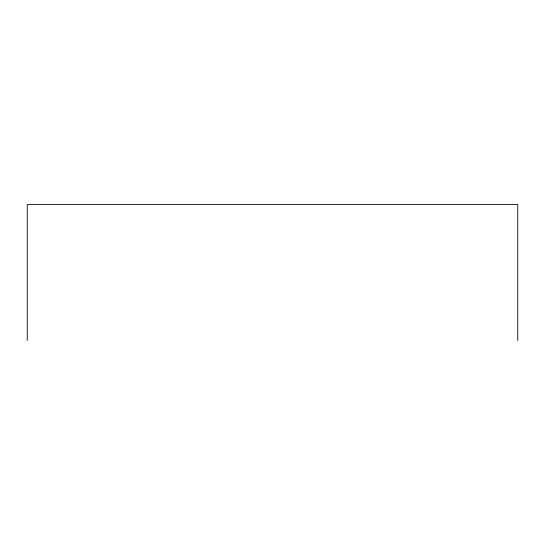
<?xml version="1.0" encoding="UTF-8"?>
<svg xmlns="http://www.w3.org/2000/svg" width="545" height="545" viewBox="0 0 545 545"><rect width="100%" height="100%" fill="white"/><g stroke="black" fill="none" stroke-linecap="round" stroke-linejoin="round"><path stroke-width="0.82" d="M517.75 340.434L517.75 204.566L27.25 204.566L27.25 340.434"/></g></svg>
